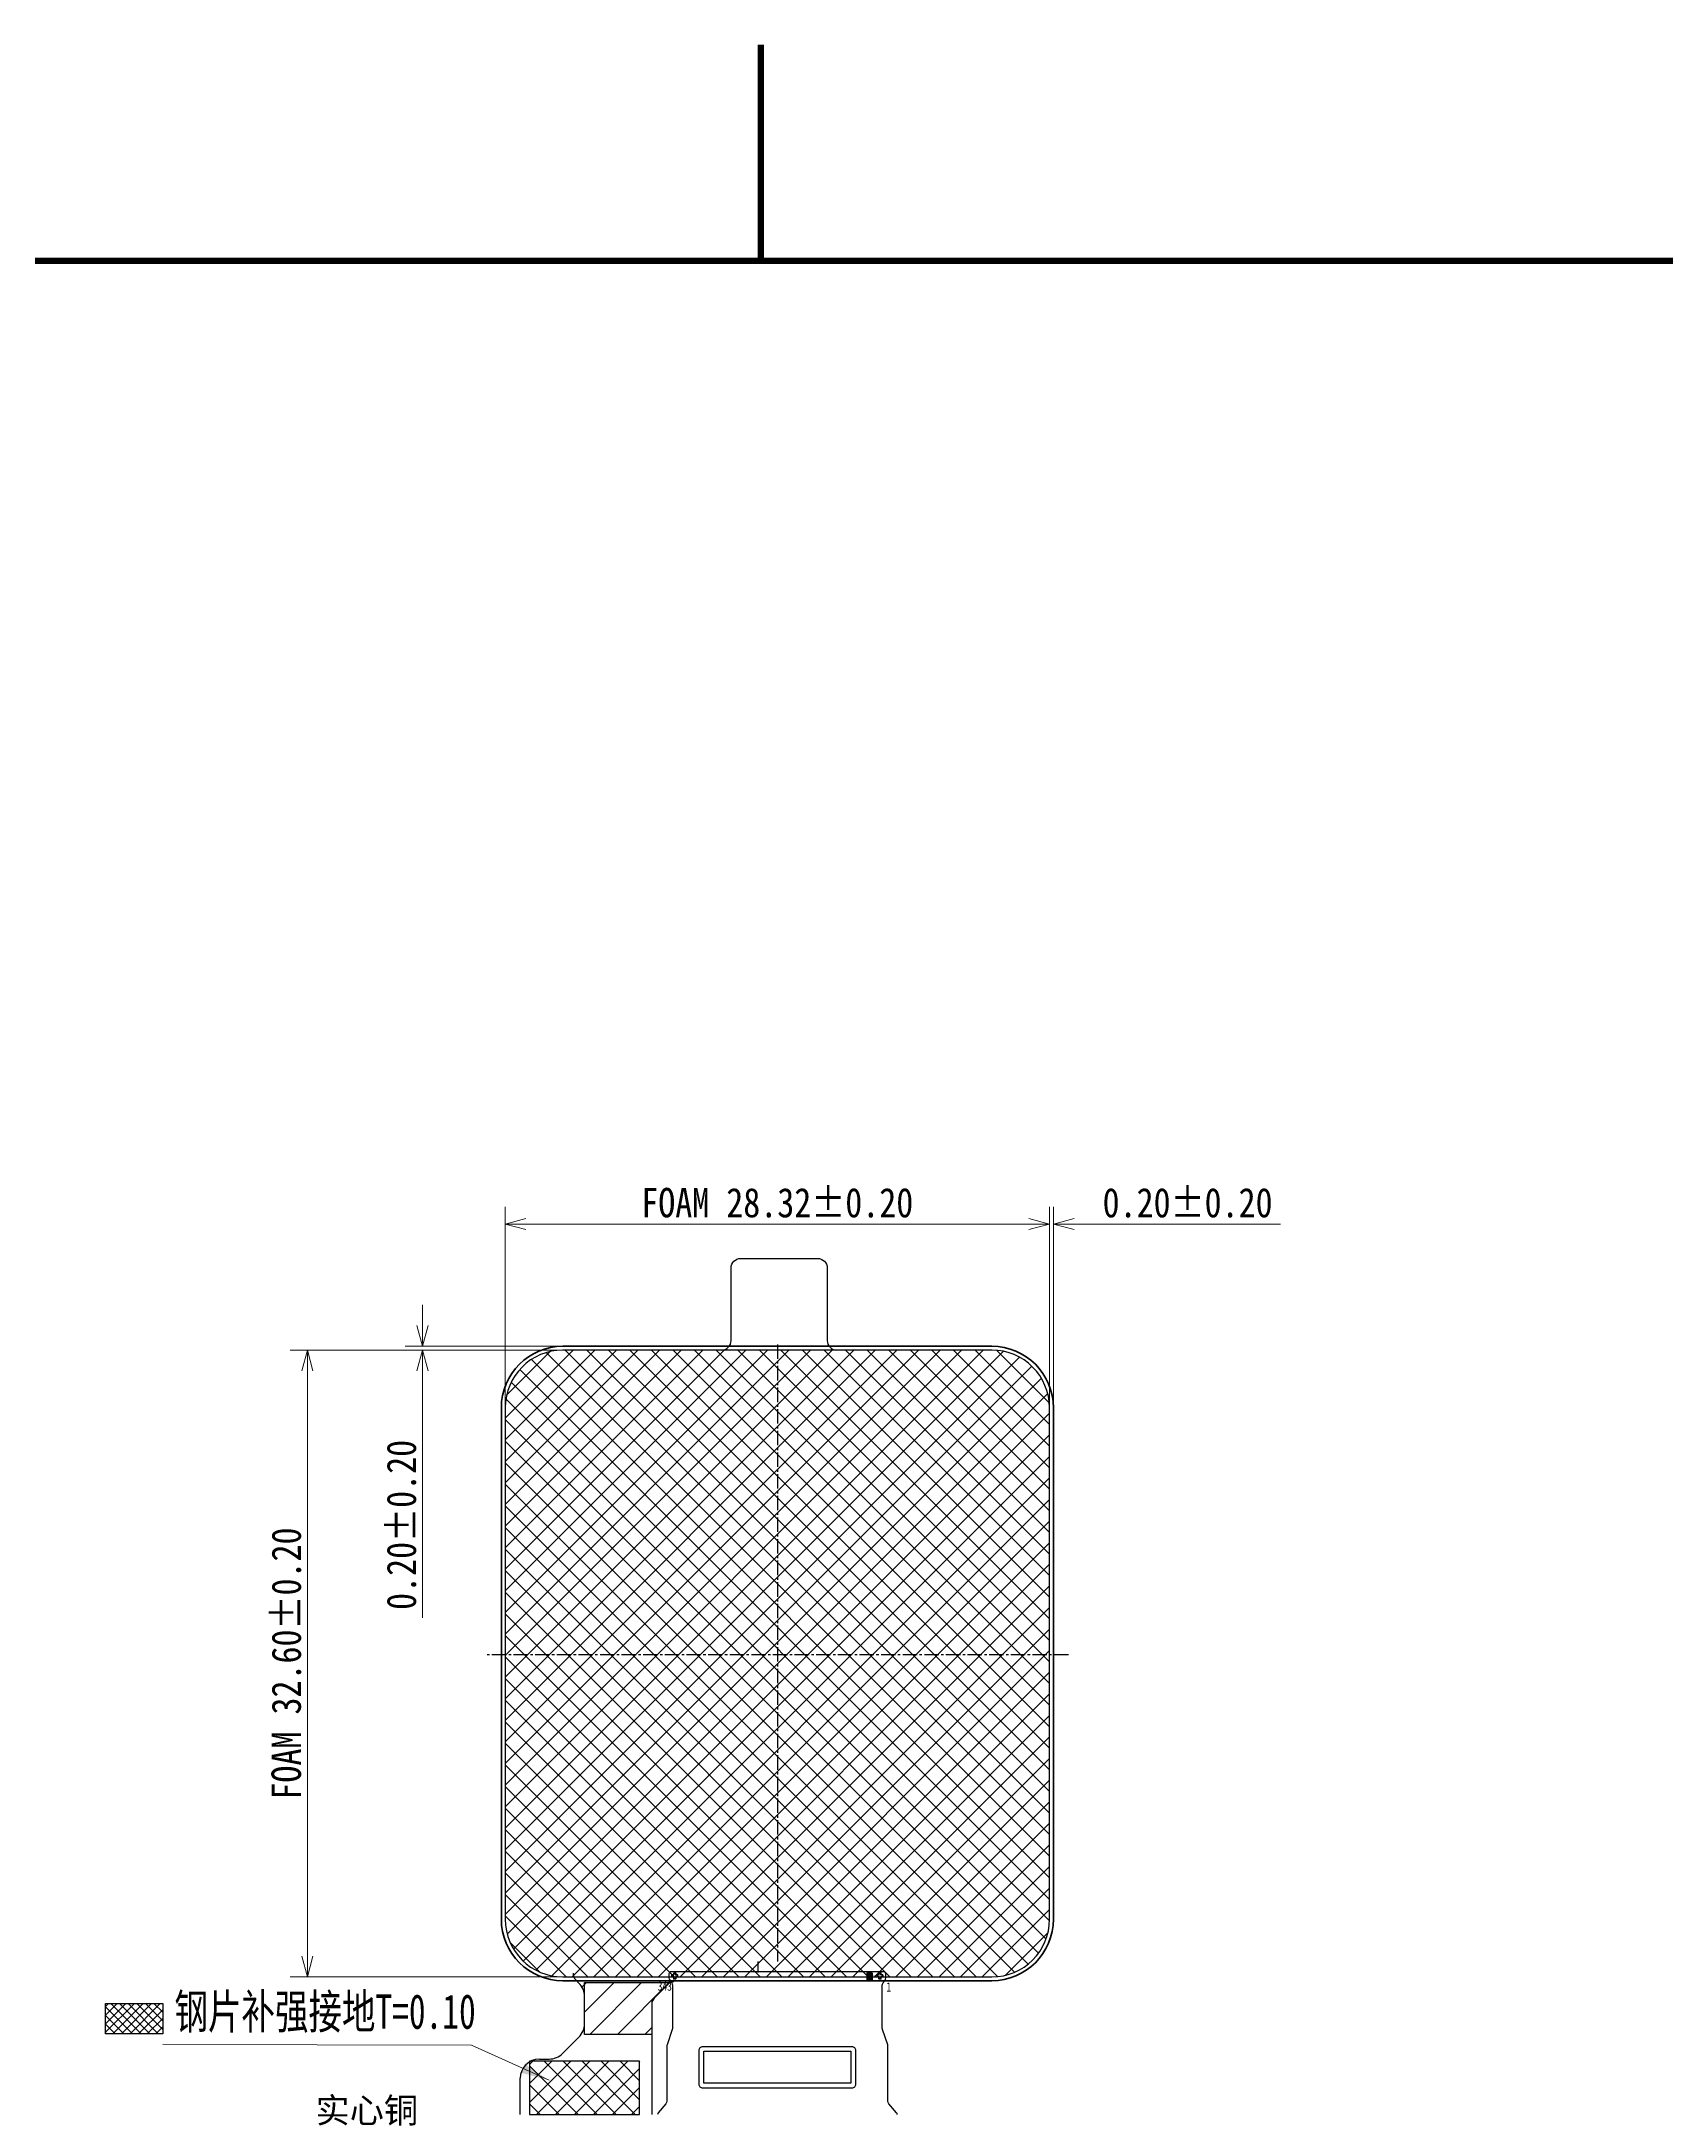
# Model space of a CAD drawing. Header units: millimetres. Extents: x 2678 to 7528, y -1679 to -1155.
# Drawn here: x 3193.8 to 3278.3, y -1290.3 to -1182.5 of the extents above; entities that cross this region are included whole.
import ezdxf
from ezdxf.enums import TextEntityAlignment as Align

# ---------------------------------------------------------------- set-up
doc = ezdxf.new("R2010")
doc.units = ezdxf.units.MM
doc.linetypes.add('CENTER2', pattern=[1.125, 0.75, -0.125, 0.125, -0.125])
for name, color, linetype in [('01 Copper', 3, 'Continuous'), ('03 Solder Resist', 6, 'Continuous'), ('04 Chip', 20, 'Continuous'), ('06 Cutline', 4, 'Continuous'), ('13 OL no.', 190, 'Continuous'), ('14 OL name', 220, 'Continuous'), ('FPC-TP', 32, 'Continuous'), ('Fu Liao', 7, 'Continuous'), ('PANEL', 7, 'Continuous'), ('Remove tape', 153, 'Continuous'), ('高温胶', 3, 'Continuous')]:
    doc.layers.add(name, color=color, linetype=linetype)
for name, color, linetype, lineweight in [('AM_8', 1, 'Continuous', 25), ('Dim', 3, 'Continuous', 13), ('FPC.drawing', 30, 'Continuous', 100)]:
    doc.layers.add(name, color=color, linetype=linetype, lineweight=lineweight)
doc.styles.add('CCN-1', font='', dxfattribs={"width": 0.85})
doc.styles.add('ME-STANDARD', font='txt.shx', dxfattribs={"width": 0.71})
doc.styles.add('ME-txt', font='txt.shx', dxfattribs={"width": 0.75})
doc.styles.get("Standard").update_dxf_attribs({"font": 'arial.ttf'})
doc.styles.add('宋体', font='')
doc.styles.get('CCN-1').set_extended_font_data('SimSun')
doc.styles.get('宋体').set_extended_font_data('SimSun')
doc.dimstyles.new('DIM-CCN', dxfattribs={"dimscale": 0.9, "dimtxt": 1.7, "dimasz": 1.2, "dimexe": 1.5, "dimexo": 0.5, "dimgap": 0.3, "dimtad": 1, "dimzin": 0, "dimdsep": 46, "dimtxsty": 'CCN-1', "dimblk": 'OPEN30', "dimcen": 0.05, "dimclrd": 256, "dimclre": 256, "dimclrt": 7, "dimadec": 0, "dimazin": 0, "dimtfac": 1, "dimtofl": 0, "dimtmove": 0, "dimatfit": 3, "dimldrblk": 'OPEN30', "dimfxl": 1, "dimtolj": 1, "dimtzin": 0, "dimlwd": -1, "dimlwe": -1, "dimarcsym": 0})
doc.dimstyles.new('ME-STANDARD', dxfattribs={"dimtxt": 2, "dimasz": 1.5, "dimexe": 1, "dimexo": 0.5, "dimgap": 0.3, "dimtad": 1, "dimzin": 0, "dimdsep": 46, "dimtxsty": 'ME-txt', "dimcen": 0, "dimclrd": 256, "dimclre": 256, "dimclrt": 256, "dimadec": 0, "dimazin": 0, "dimtp": 0.01, "dimtm": 0.01, "dimtfac": 1, "dimtmove": 0, "dimatfit": 3, "dimfxl": 1, "dimtolj": 1, "dimtzin": 0, "dimlwd": -1, "dimlwe": -1, "dimarcsym": 0})

# ---------------------------------------------------------------- blocks, each defined once
blk = doc.blocks.new('COF-2')
at = {"layer": '01 Copper'}
for points in [[(5374.68, 184.75), (5374.68, 184.65), (5374.78, 184.65), (5374.78, 184.55), (5374.88, 184.55), (5374.88, 184.65), (5374.98, 184.65), (5374.98, 184.75), (5374.88, 184.75), (5374.88, 184.85), (5374.78, 184.85), (5374.78, 184.75)], [(5385.66, 184.75), (5385.66, 184.65), (5385.56, 184.65), (5385.56, 184.55), (5385.46, 184.55), (5385.46, 184.65), (5385.36, 184.65), (5385.36, 184.75), (5385.46, 184.75), (5385.46, 184.85), (5385.56, 184.85), (5385.56, 184.75)]]:
    blk.add_lwpolyline(points, close=True, dxfattribs=at)
at = {"layer": '03 Solder Resist'}
blk.add_lwpolyline([(5384.04, 181.03, -0.414214), (5384.24, 180.83), (5384.24, 179.06, -0.414214), (5384.04, 178.86), (5376.3, 178.86, -0.414214), (5376.1, 179.06), (5376.1, 180.83, -0.414214), (5376.3, 181.03)], format="xyb", close=True, dxfattribs=at)
at = {"layer": '04 Chip'}
blk.add_lwpolyline([(5376.35, 179.11), (5376.35, 180.78), (5383.99, 180.78), (5383.99, 179.11)], close=True, dxfattribs=at)
at = {"layer": '06 Cutline', "linetype": 'Continuous'}
blk.add_lwpolyline([(5386.41, 177.49, 0.11372), (5386.37, 177.57), (5385.97, 178.05, -0.177691), (5385.92, 178.18), (5385.92, 181.05, 0.081869), (5385.91, 181.11), (5385.64, 181.91, -0.081869), (5385.63, 181.97), (5385.63, 184.21, -0.155127), (5385.67, 184.33), (5385.77, 184.48, 0.155127), (5385.81, 184.59), (5385.81, 184.81, 0.414214), (5385.71, 184.91), (5374.63, 184.91, 0.414214), (5374.53, 184.81), (5374.53, 184.59, 0.155127), (5374.57, 184.48), (5374.67, 184.33, -0.155127), (5374.71, 184.21), (5374.71, 181.97, -0.081869), (5374.7, 181.91), (5374.43, 181.11, 0.081869), (5374.42, 181.05), (5374.42, 178.18, -0.177691), (5374.37, 178.05), (5373.97, 177.57, 0.11372), (5373.93, 177.49, 0.11372)], format="xyb", dxfattribs=at)
blk = doc.blocks.new('_Open30')
at = {"color": 0, "linetype": 'ByBlock', "lineweight": -2}
for p, q in [((-1, 0.268), (0, 0)), ((0, 0), (-1, -0.268)), ((0, 0), (-1, 0))]:
    blk.add_line(p, q, dxfattribs=at)
blk = doc.blocks.new('*D219')
at = {"layer": 'Defpoints', "color": 0}
for p in [(3217.88, -1244), (3217.88, -1253.98), (3246.21, -1253.98)]:
    blk.add_point(p, dxfattribs=at)
at = {"layer": 'Dim'}
for p, q in [((3217.88, -1253.53), (3217.88, -1243.1)), ((3246.21, -1253.53), (3246.21, -1243.1)), ((3245.13, -1244), (3218.96, -1244))]:
    blk.add_line(p, q, dxfattribs=at)
at = {"layer": 'Dim', "xscale": 1.08, "yscale": 1.08, "zscale": 1.08, "rotation": 180}
blk.add_blockref('_Open30', (3217.88, -1244), dxfattribs=at)
at = {"layer": 'Dim', "xscale": 1.08, "yscale": 1.08, "zscale": 1.08}
blk.add_blockref('_Open30', (3246.21, -1244), dxfattribs=at)
at = {"layer": 'Dim', "color": 7, "insert": (3232.04, -1242.9), "char_height": 1.53, "attachment_point": 5, "style": 'CCN-1'}
blk.add_mtext('FOAM 28.32%%P0.20', dxfattribs=at)
blk = doc.blocks.new('*D220')
at = {"layer": 'Defpoints', "color": 0}
for p in [(3207.59, -1250.56), (3221.2, -1250.56), (3221.29, -1283.16)]:
    blk.add_point(p, dxfattribs=at)
at = {"layer": 'Dim'}
for p, q in [((3220.75, -1250.56), (3206.69, -1250.56)), ((3207.59, -1282.08), (3207.59, -1251.64)), ((3220.84, -1283.16), (3206.69, -1283.16))]:
    blk.add_line(p, q, dxfattribs=at)
at = {"layer": 'Dim', "xscale": 1.08, "yscale": 1.08, "zscale": 1.08}
for p, rotation in [((3207.59, -1250.56), 90), ((3207.59, -1283.16), 270)]:
    blk.add_blockref('_Open30', p, dxfattribs=dict(at, rotation=rotation))
at = {"layer": 'Dim', "color": 7, "insert": (3206.5, -1266.86), "char_height": 1.53, "attachment_point": 5, "rotation": 90, "style": 'CCN-1'}
blk.add_mtext('FOAM 32.60%%P0.20', dxfattribs=at)
blk = doc.blocks.new('*D221')
at = {"layer": 'Defpoints', "color": 0}
for p in [(3213.58, -1250.56), (3221.2, -1250.36), (3221.2, -1250.56)]:
    blk.add_point(p, dxfattribs=at)
at = {"layer": 'Dim'}
for p, q in [((3213.58, -1249.28), (3213.58, -1248.2)), ((3220.75, -1250.36), (3212.68, -1250.36)), ((3220.75, -1250.56), (3212.68, -1250.56)), ((3213.58, -1251.64), (3213.58, -1264.48))]:
    blk.add_line(p, q, dxfattribs=at)
at = {"layer": 'Dim', "xscale": 1.08, "yscale": 1.08, "zscale": 1.08}
for p, rotation in [((3213.58, -1250.36), 270), ((3213.58, -1250.56), 90)]:
    blk.add_blockref('_Open30', p, dxfattribs=dict(at, rotation=rotation))
at = {"layer": 'Dim', "color": 7, "insert": (3212.49, -1259.65), "char_height": 1.53, "attachment_point": 5, "rotation": 90, "style": 'CCN-1'}
blk.add_mtext('0.20%%P0.20', dxfattribs=at)
blk = doc.blocks.new('*D222')
at = {"layer": 'Defpoints', "color": 0}
for p in [(3246.41, -1244), (3246.21, -1253.98), (3246.41, -1253.98)]:
    blk.add_point(p, dxfattribs=at)
at = {"layer": 'Dim'}
for p, q in [((3246.21, -1253.53), (3246.21, -1243.1)), ((3246.41, -1253.53), (3246.41, -1243.1)), ((3245.13, -1244), (3244.05, -1244)), ((3247.49, -1244), (3258.22, -1244))]:
    blk.add_line(p, q, dxfattribs=at)
at = {"layer": 'Dim', "xscale": 1.08, "yscale": 1.08, "zscale": 1.08}
blk.add_blockref('_Open30', (3246.21, -1244), dxfattribs=at)
at = {"layer": 'Dim', "xscale": 1.08, "yscale": 1.08, "zscale": 1.08, "rotation": 180}
blk.add_blockref('_Open30', (3246.41, -1244), dxfattribs=at)
at = {"layer": 'Dim', "color": 7, "insert": (3253.39, -1242.9), "char_height": 1.53, "attachment_point": 5, "style": 'CCN-1'}
blk.add_mtext('0.20%%P0.20', dxfattribs=at)

msp = doc.modelspace()

# ---------------------------------------------------------------- hatches: boundary and pattern name
at = {"layer": 'AM_8'}
h = msp.add_hatch(dxfattribs=at)
h.set_pattern_fill('ANSI31', color=6, scale=0.32, style=0)
h.set_pattern_definition([(45, (-634.4745, -2267.7898), (-0.7184205, 0.7184205), [])])
edge = h.paths.add_edge_path()
edge.add_arc((3221.0093, -1284.1881), 1, 0, 45.242304)
edge.add_arc((3221.5716, -1283.1019), 0.402, 290.657891, 299.134029)
edge.add_line((3221.7673, -1283.453), (3226.4024, -1283.453))
edge.add_line((3226.4024, -1283.453), (3226.3929, -1283.5097))
edge.add_line((3226.3929, -1283.5097), (3226.3702, -1283.5277))
edge.add_line((3226.3702, -1283.5277), (3226.3381, -1283.5571))
edge.add_line((3226.3381, -1283.5571), (3225.5679, -1284.3272))
edge.add_line((3225.5679, -1284.3272), (3225.5361, -1284.3687))
edge.add_line((3225.5361, -1284.3687), (3225.5162, -1284.4169))
edge.add_line((3225.5162, -1284.4169), (3225.5093, -1284.4686))
edge.add_line((3225.5093, -1284.4686), (3225.5093, -1286.153))
edge.add_line((3225.5093, -1286.153), (3222.0093, -1286.153))
edge.add_line((3222.0093, -1286.153), (3222.0093, -1284.1881))
at = {"layer": 'AM_8', "ltscale": 0.3}
h = msp.add_hatch(dxfattribs=at)
h.set_pattern_fill('ANSI37', scale=0.1, style=0)
h.set_pattern_definition([(45, (-203.74663, -1498.88955), (-0.224506403, 0.224506403), []), (135, (-203.74663, -1498.88955), (-0.224506403, -0.224506403), [])])
h.paths.add_polyline_path([(3197.0914, -1286.12), (3200.0631, -1286.12), (3200.0631, -1284.5464), (3197.0914, -1284.5464)])
at = {"layer": 'AM_8'}
h = msp.add_hatch(dxfattribs=at)
h.set_pattern_fill('ANSI37', scale=0.22, style=0)
h.set_pattern_definition([(45, (-1995.1333, -1480.8702), (-0.49391409, 0.49391409), []), (135, (-1995.1333, -1480.8702), (-0.49391409, -0.49391409), [])])
h.paths.add_polyline_path([(3219.148, -1290.3172), (3224.868, -1290.3172), (3224.868, -1287.5514), (3219.148, -1287.5514)])
at = {"layer": 'Fu Liao'}
h = msp.add_hatch(dxfattribs=at)
h.set_pattern_fill('ANSI37,_O', color=256, scale=0.25, angle=180)
h.set_pattern_definition([(225, (-32.4451, -421.7791), (0.561266, -0.561266), []), (315, (-32.4451, -421.7791), (0.561266, 0.561266), [])])
edge = h.paths.add_edge_path()
edge.add_arc((3243.2054, -1253.559), 3, 360, 450)
edge.add_line((3243.2054, -1250.559), (3220.8814, -1250.559))
edge.add_arc((3220.8814, -1253.559), 3, 90, 180)
edge.add_line((3217.8814, -1253.559), (3217.8814, -1280.161))
edge.add_arc((3220.8814, -1280.161), 3, 180, 270)
edge.add_line((3220.8814, -1283.161), (3243.2054, -1283.161))
edge.add_arc((3243.2054, -1280.161), 3, 270, 360)
edge.add_line((3246.2054, -1280.161), (3246.2054, -1253.559))

# ---------------------------------------------------------------- linework, layer by layer
msp.add_line((3231.1801, -1193.898), (3231.1801, -1188.2784))
at = {"color": 3, "linetype": 'Continuous'}
for p, q in [((3226.6549, -1283.061), (3226.5549, -1283.061)), ((3226.5549, -1283.061), (3226.5549, -1283.161)), ((3226.5549, -1283.161), (3226.6549, -1283.161)), ((3226.7549, -1282.961), (3226.6549, -1282.961)), ((3226.6549, -1282.961), (3226.6549, -1283.061)), ((3226.7549, -1282.961), (3226.6549, -1282.961)), ((3226.6549, -1283.161), (3226.6549, -1283.261)), ((3226.7549, -1283.061), (3226.7549, -1282.961)), ((3226.8549, -1283.061), (3226.7549, -1283.061)), ((3226.7549, -1283.261), (3226.7549, -1283.161)), ((3226.7549, -1283.161), (3226.8549, -1283.161)), ((3226.8549, -1283.161), (3226.8549, -1283.061)), ((3237.2319, -1283.161), (3237.2319, -1283.061)), ((3237.2319, -1283.061), (3237.3319, -1283.061)), ((3237.3319, -1283.161), (3237.2319, -1283.161)), ((3237.4319, -1282.961), (3237.3319, -1282.961)), ((3237.3319, -1282.961), (3237.4319, -1282.961)), ((3237.3319, -1282.961), (3237.4319, -1282.961)), ((3237.3319, -1283.061), (3237.3319, -1282.961)), ((3237.3319, -1282.961), (3237.4319, -1282.961)), ((3237.3319, -1283.261), (3237.3319, -1283.161)), ((3237.4319, -1282.961), (3237.4319, -1283.061)), ((3237.4319, -1283.061), (3237.5319, -1283.061)), ((3237.5319, -1283.161), (3237.4319, -1283.161)), ((3237.4319, -1283.161), (3237.4319, -1283.261)), ((3237.5319, -1283.061), (3237.5319, -1283.161)), ((3226.6549, -1283.261), (3226.7549, -1283.261)), ((3237.4319, -1283.261), (3237.3319, -1283.261))]:
    msp.add_line(p, q, dxfattribs=at)
at = {"const_width": 0.3372}
for points in [[(3231.1801, -1193.898), (3231.1801, -1182.6588)], [(3077.2648, -1193.898), (3388.085, -1193.898)]]:
    msp.add_lwpolyline(points, dxfattribs=at)
at = {"color": 3, "lineweight": 100}
msp.add_lwpolyline([(3246.4054, -1253.559, 0.41421356), (3243.2054, -1250.359), (3220.8814, -1250.359, 0.41421356), (3217.6814, -1253.559), (3217.6814, -1280.161, 0.41421356), (3220.8814, -1283.361), (3243.2054, -1283.361, 0.41421356), (3246.4054, -1280.161)], format="xyb", close=True, dxfattribs=at)
at = {"layer": 'AM_8', "color": 6}
msp.add_lwpolyline([(3225.5093, -1284.4686), (3225.5093, -1286.153), (3222.0093, -1286.153), (3222.0093, -1283.453), (3226.4422, -1283.453), (3225.5679, -1284.3272), (3225.5361, -1284.3687), (3225.5162, -1284.4169), (3225.5093, -1284.4686)], dxfattribs=at)
at = {"layer": 'FPC-TP'}
for p, q in [((3231.0229, -1282.353), (3231.0229, -1282.9349)), ((3221.7164, -1283.481), (3221.5569, -1283.3214)), ((3222.0093, -1285.5888), (3222.0093, -1284.1881)), ((3226.3381, -1283.5571), (3225.6558, -1284.2393)), ((3226.3702, -1283.5277), (3226.3381, -1283.5571)), ((3226.3929, -1283.5097), (3226.3702, -1283.5277)), ((3226.4166, -1283.4931), (3226.3929, -1283.5097)), ((3226.4413, -1283.4778), (3226.4166, -1283.4931)), ((3225.5093, -1284.5929), (3225.5093, -1290.3172)), ((3220.8697, -1287.1426), (3221.7164, -1286.2959)), ((3219.6668, -1287.4355), (3220.1626, -1287.4355)), ((3218.6668, -1290.3172), (3218.6668, -1288.4355))]:
    msp.add_line(p, q, dxfattribs=at)
at = {"layer": 'FPC-TP', "color": 7}
msp.add_lwpolyline([(3219.148, -1290.3172), (3224.868, -1290.3172), (3224.868, -1287.5514), (3219.148, -1287.5514)], close=True, dxfattribs=at)
at = {"layer": 'FPC-TP'}
for centre, radius, start, end in [((3221.9104, -1282.9678), 0.5, 180, 225), ((3221.0093, -1284.1881), 1, 0, 45), ((3226.0093, -1284.5929), 0.5, 134.997726, 179.999985), ((3226.6917, -1283.9106), 0.5, 93.800629, 120.051995), ((3221.0093, -1285.5888), 1, 315, 0), ((3219.6668, -1288.4355), 1, 90, 180), ((3220.1626, -1286.4355), 1, 270, 315)]:
    msp.add_arc(centre, radius, start, end, dxfattribs=at)
at = {"layer": 'FPC.drawing', "color": 30, "linetype": 'Continuous', "lineweight": 100}
for points in [[(3226.6549, -1282.961), (3226.7549, -1282.961), (3226.7549, -1283.061), (3226.8549, -1283.061), (3226.8549, -1283.161), (3226.7549, -1283.161), (3226.7549, -1283.261), (3226.6549, -1283.261), (3226.6549, -1283.161), (3226.5549, -1283.161), (3226.5549, -1283.061), (3226.6549, -1283.061)], [(3236.7319, -1283.311), (3236.7149, -1283.311), (3236.7149, -1282.961), (3236.7319, -1282.961)], [(3236.7619, -1283.311), (3236.7449, -1283.311), (3236.7449, -1282.961), (3236.7619, -1282.961)], [(3236.7919, -1283.311), (3236.7749, -1283.311), (3236.7749, -1282.961), (3236.7919, -1282.961)], [(3236.8219, -1283.311), (3236.8049, -1283.311), (3236.8049, -1282.961), (3236.8219, -1282.961)], [(3236.8519, -1283.311), (3236.8349, -1283.311), (3236.8349, -1282.961), (3236.8519, -1282.961)], [(3236.8819, -1283.311), (3236.8649, -1283.311), (3236.8649, -1282.961), (3236.8819, -1282.961)], [(3236.9119, -1283.311), (3236.8949, -1283.311), (3236.8949, -1282.961), (3236.9119, -1282.961)], [(3236.9419, -1283.311), (3236.9249, -1283.311), (3236.9249, -1282.961), (3236.9419, -1282.961)], [(3236.9719, -1283.311), (3236.9549, -1283.311), (3236.9549, -1282.961), (3236.9719, -1282.961)], [(3237.3319, -1282.961), (3237.4319, -1282.961), (3237.4319, -1283.061), (3237.5319, -1283.061), (3237.5319, -1283.161), (3237.4319, -1283.161), (3237.4319, -1283.261), (3237.3319, -1283.261), (3237.3319, -1283.161), (3237.2319, -1283.161), (3237.2319, -1283.061), (3237.3319, -1283.061)]]:
    msp.add_lwpolyline(points, close=True, dxfattribs=at)
at = {"layer": 'Fu Liao'}
msp.add_lwpolyline([(3246.2054, -1253.559, 0.41421356), (3243.2054, -1250.559), (3220.8814, -1250.559, 0.41421356), (3217.8814, -1253.559), (3217.8814, -1280.161, 0.41421356), (3220.8814, -1283.161), (3243.2054, -1283.161, 0.41421356), (3246.2054, -1280.161)], format="xyb", close=True, dxfattribs=at)
at = {"layer": 'PANEL', "color": 1, "linetype": 'CENTER2'}
for p, q in [((3232.0434, -1250.259), (3232.0434, -1282.3511)), ((3247.1921, -1266.41), (3216.8365, -1266.41))]:
    msp.add_line(p, q, dxfattribs=at)
at = {"layer": 'Remove tape'}
msp.add_lwpolyline([(3229.1371, -1250.559, 0.41421356), (3229.6371, -1250.059), (3229.6371, -1246.289, -0.41421356), (3230.1371, -1245.789), (3234.1371, -1245.789, -0.41421356), (3234.6371, -1246.289), (3234.6371, -1250.059, 0.41421356), (3235.1371, -1250.559)], format="xyb", dxfattribs=at)
at = {"layer": '高温胶', "color": 7}
msp.add_lwpolyline([(3197.0914, -1284.5464), (3200.0631, -1284.5464), (3200.0631, -1286.12), (3197.0914, -1286.12)], close=True, dxfattribs=at)

# ---------------------------------------------------------------- block references
at = {"layer": 'Dim', "color": 42}
msp.add_blockref('COF-2', (-2148.1246, -1467.8061), dxfattribs=at)

# ---------------------------------------------------------------- texts
at = {"layer": '13 OL no.'}
for s, p in [('16', (3236.7291, -1283.1711)), ('15', (3236.7591, -1283.1711)), ('14', (3236.7893, -1283.1711)), ('13', (3236.8191, -1283.1711)), ('12', (3236.8493, -1283.1711)), ('11', (3236.8793, -1283.1711)), ('10', (3236.9091, -1283.1711)), ('9', (3236.9391, -1283.1711)), ('8', (3236.9691, -1283.1711))]:
    msp.add_text(s, height=0.01, rotation=90, dxfattribs=at).set_placement(p, align=Align.CENTER)
at = {"layer": '14 OL name'}
for s, p in [('ELVSS', (3236.7293, -1283.0859)), ('ELVSS', (3236.7593, -1283.0859)), ('ELVSS', (3236.7892, -1283.0859)), ('ELVSS', (3236.8192, -1283.0859)), ('ELVSS', (3236.8492, -1283.0859)), ('ELVSS', (3236.8792, -1283.0859)), ('ELVSS', (3236.9092, -1283.0859)), ('ELVSS', (3236.9392, -1283.0859)), ('ELVSS', (3236.9692, -1283.0859)), ('FOG2', (3236.9992, -1283.0859)), ('FOG1', (3237.0292, -1283.0859)), ('Dummy', (3237.0562, -1283.0859)), ('Dummy', (3237.0862, -1283.0859)), ('Dummy', (3237.1162, -1283.0859)), ('Dummy', (3237.1462, -1283.0859)), ('Dummy', (3237.1762, -1283.0859))]:
    msp.add_text(s, height=0.01, rotation=90, dxfattribs=at).set_placement(p, align=Align.CENTER)
at = {"layer": 'Dim', "lineweight": 0, "char_height": 0.482276, "attachment_point": 7, "style": 'ME-txt'}
for s, insert in [('{\\fSimSun|b0|i0|c134|p2;343}', (3225.8197, -1283.8894)), ('{\\fSimSun|b0|i0|c134|p2;1}', (3237.7241, -1283.9214))]:
    msp.add_mtext(s, dxfattribs=dict(at, insert=insert))
at = {"layer": 'Dim', "insert": (3213.3482, -1289.4519), "char_height": 1.30383, "width": 15.066526, "attachment_point": 3, "style": '宋体'}
msp.add_mtext('{\\C2;实心铜}', dxfattribs=at)
at = {"layer": 'PANEL', "color": 0, "insert": (3200.6732, -1284.0595), "char_height": 1.8, "width": 32.252817, "attachment_point": 1, "style": 'ME-STANDARD'}
msp.add_mtext('{\\fSimSun|b0|i0|c134|p2;\\C2;钢片补强接地T=0.10  }', dxfattribs=at)

# ---------------------------------------------------------------- dimensions: what is measured, and where the dimension line sits
at = {"layer": 'Dim'}
for base, p1, p2, angle, text, picture, middle in [((3217.8814, -1243.9967), (3246.2054, -1253.979), (3217.8814, -1253.979), 180, 'FOAM <>%%P0.20', '*D219', (3232.0434, -1242.9019)), ((3246.4054, -1243.9967), (3246.2054, -1253.979), (3246.4054, -1253.979), 180, '<>%%P0.20', '*D222', (3253.3945, -1242.9019)), ((3207.5949, -1250.559), (3221.2919, -1283.161), (3221.2014, -1250.559), 270, 'FOAM <>%%P0.20', '*D220', (3206.5001, -1266.86))]:
    dim = msp.add_linear_dim(base=base, p1=p1, p2=p2, angle=angle, text=text, dimstyle='DIM-CCN', override={"dimexe": 1}, dxfattribs=at)
    dim.commit()
    dim.dimension.update_dxf_attribs({"geometry": picture, "text_midpoint": middle})
dim = msp.add_linear_dim(base=(3213.5842, -1250.559), p1=(3221.2014, -1250.359), p2=(3221.2014, -1250.559), angle=270, text='<>%%P0.20', dimstyle='DIM-CCN', override={"dimexe": 1}, dxfattribs=at)
dim.commit()
dim.dimension.update_dxf_attribs({"geometry": '*D221', "text_midpoint": (3213.5842, -1259.6533), "dimtype": 160})

# ---------------------------------------------------------------- leaders
at = {"layer": 'Dim', "lineweight": 0}
msp.add_leader([(3220.1626, -1288.5349), (3216.1335, -1286.7182), (3200.0631, -1286.6721)], dimstyle='ME-STANDARD', override={"dimtad": 0}, dxfattribs=at)

doc.saveas('drawing.dxf')
